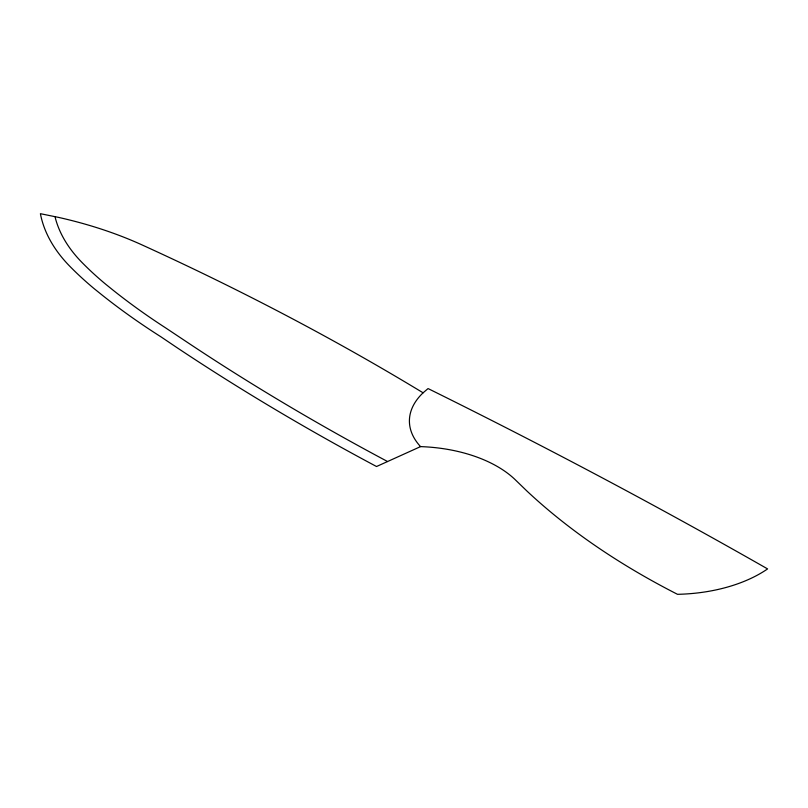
<?xml version="1.0" encoding="UTF-8"?>
<svg xmlns="http://www.w3.org/2000/svg" width="808" height="808" viewBox="0 0 808 808"><rect width="100%" height="100%" fill="white"/><g stroke="black" fill="none" stroke-linecap="round" stroke-linejoin="round"><path stroke-width="1.21" d="M423.099 392.809L428.058 388.567C542.966 445.349 656.278 505.374 767.6 568.913A123.382 71.235 0 0 1 677.508 594.314A794.456 458.671 0 0 1 527.038 491.143L516.11 480.578A118.473 68.397 0 0 0 420.554 446.612L376.528 466.519A2579.873 1489.477 0 0 1 176.437 347.278L160.853 336.764A845.37 488.072 0 0 1 102.535 295.405L94.283 288.759A498.092 287.567 0 0 1 69.73 266.196A237.693 137.229 0 0 1 40.4 213.686L58.59 217.403A323.947 187.032 0 0 1 142.097 244.945A2670.915 1542.038 0 0 1 423.099 392.809A93.91 54.217 0 0 0 420.554 446.612M387.497 461.56L385.982 460.681A2566.461 1481.731 0 0 1 186.901 342.047L165.559 327.836A831.523 480.073 0 0 1 113.736 290.708L105.656 284.194A483.558 279.174 0 0 1 81.84 262.307A223.998 129.32 0 0 1 55.681 219.291L55.075 216.655"/></g></svg>
